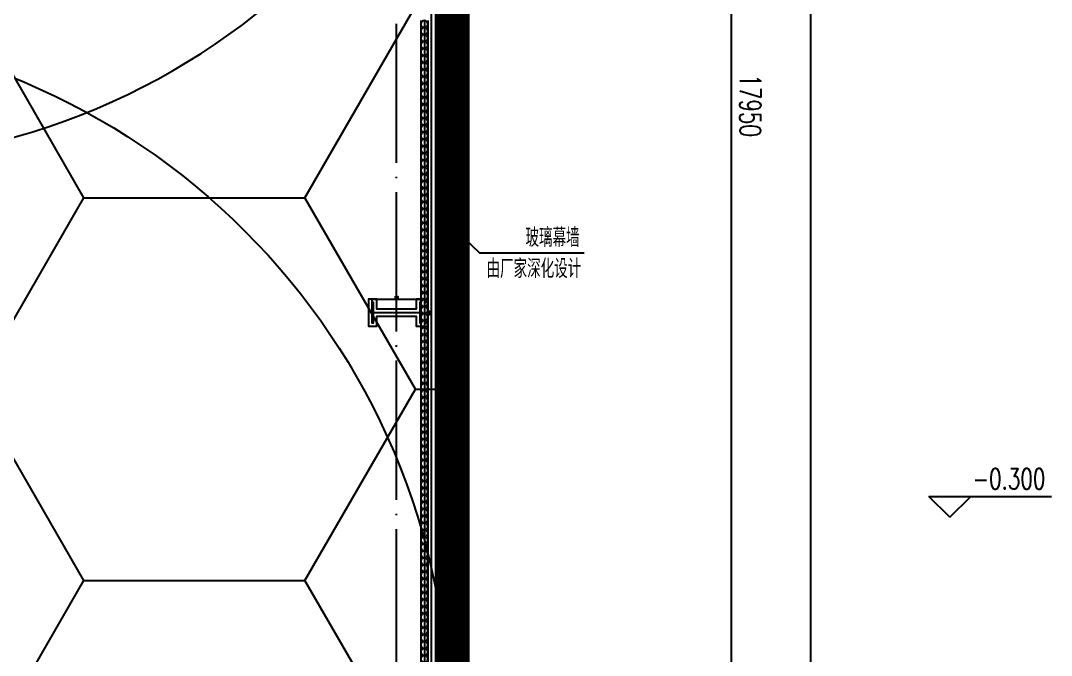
# Model space of a CAD drawing. Extents: x -821772 to -21949, y 506164 to 1049594.
# Drawn here: x -134257 to -119443, y 603845 to 612966 of the extents above; entities that cross this region are included whole.
import ezdxf
from ezdxf.xclip import XClip

# ---------------------------------------------------------------- set-up
doc = ezdxf.new("R2010")
doc.units = 0
doc.header["$LTSCALE"] = 1000
doc.header["$MEASUREMENT"] = 0
doc.header["$XCLIPFRAME"] = 2
for name, pattern in [('10平面20250807_t3$0$DASH', [0.35, 0.25, -0.1]), ('10平面20250807_t3$0$DOTE', [2.42, 2, -0.2, 0.02, -0.2]), ('DASH', [0.35, 0.25, -0.1])]:
    doc.linetypes.add(name, pattern=pattern)
doc.layers.get('Defpoints').update_dxf_attribs({"color": 210})
doc.layers.add('1-防火分区线', color=201, linetype='DASH', lineweight=50)
for name, color, linetype in [('10平面20250807_t3$0$A-AXIS-D', 8, 'Continuous'), ('10平面20250807_t3$0$A-AXIS-DOTE', 8, '10平面20250807_t3$0$DOTE'), ('10平面20250807_t3$0$A-AXIS-DP', 8, 'Continuous'), ('10平面20250807_t3$0$A-AXIS-SYMB', 8, 'Continuous'), ('10平面20250807_t3$0$A-HATCH-2', 8, 'Continuous'), ('10平面20250807_t3$0$A-HRAIL', 8, 'Continuous'), ('10平面20250807_t3$0$A-LIN-V', 8, 'Continuous'), ('10平面20250807_t3$0$A-WINDOW', 8, 'Continuous'), ('10平面20250807_t3$0$AS-COLN', 8, 'Continuous'), ('10平面20250807_t3$0$AS-WALL', 8, 'Continuous'), ('10平面20250807_t3$0$AS-结构边线层', 8, 'Continuous'), ('10平面20250807_t3$0$CURTWALL', 8, 'Continuous'), ('10平面20250807_t3$0$DIM_SYMB', 8, 'Continuous'), ('10平面20250807_t3$0$PUB_TEXT', 8, 'Continuous'), ('10平面20250807_t3$0$SB_ZF消火栓', 10, 'Continuous'), ('10平面20250807_t3$0$SB_ZF消火栓M', 10, 'Continuous'), ('10平面20250807_t3$0$建-标高', 8, 'Continuous'), ('PUB_HATCH', 8, 'Continuous')]:
    doc.layers.add(name, color=color, linetype=linetype)
doc.styles.add('10平面20250807_t3$0$_TCH_DIM', font='SIMPLEX', dxfattribs={"bigfont": 'GBCBIG'})
doc.styles.add('10平面20250807_t3$0$_TCH_DIM_T3', font='SIMPLEX', dxfattribs={"width": 0.705882, "bigfont": 'GBCBIG'})
doc.styles.add('10平面20250807_t3$0$A-DIM_T3', font='SIMPLEX', dxfattribs={"width": 0.705882, "bigfont": 'GBCBIG'})
doc.styles.add('10平面20250807_t3$0$A-STANDARD', font='SIMPLEX', dxfattribs={"bigfont": 'GBCBIG'})
doc.dimstyles.new('10平面20250807_t3$0$_TCH_ARCH&&10', dxfattribs={"dimtxt": 29.75, "dimasz": 10, "dimexe": 10, "dimexo": 10, "dimgap": 12.625, "dimtad": 1, "dimdec": 0, "dimzin": 0, "dimdsep": 46, "dimtxsty": '10平面20250807_t3$0$_TCH_DIM_T3', "dimblk": '10平面20250807_t3$0$_ArchTick', "dimcen": 0.09, "dimclrt": 7, "dimazin": 2, "dimtfac": 1, "dimtdec": 0, "dimtix": 1, "dimtmove": 2, "dimatfit": 3, "dimfxl": 0, "dimtolj": 1, "dimtzin": 0, "dimarcsym": 0})
doc.dimstyles.new('10平面20250807_t3$0$_TCH_ARCH&&100', dxfattribs={"dimtxt": 297.5, "dimasz": 100, "dimexe": 100, "dimexo": 100, "dimgap": 126.25, "dimtad": 1, "dimdec": 0, "dimzin": 0, "dimdsep": 46, "dimtxsty": '10平面20250807_t3$0$_TCH_DIM_T3', "dimblk": '10平面20250807_t3$0$_ArchTick', "dimcen": 0.09, "dimclrt": 7, "dimazin": 2, "dimtfac": 1, "dimtdec": 0, "dimtix": 1, "dimtmove": 2, "dimatfit": 3, "dimfxl": 0, "dimtolj": 1, "dimtzin": 0, "dimarcsym": 0})
doc.dimstyles.new('10平面20250807_t3$0$A-DIM&&100', dxfattribs={"dimtxt": 297.5, "dimasz": 100, "dimexe": 100, "dimexo": 100, "dimgap": 126.25, "dimtad": 1, "dimdec": 0, "dimzin": 0, "dimdsep": 46, "dimtxsty": '10平面20250807_t3$0$A-DIM_T3', "dimblk": '10平面20250807_t3$0$_ArchTick', "dimcen": 0.09, "dimclrt": 7, "dimazin": 2, "dimtfac": 1, "dimtdec": 0, "dimtix": 1, "dimtmove": 2, "dimatfit": 3, "dimfxl": 0, "dimtolj": 1, "dimtzin": 0, "dimarcsym": 0})

# ---------------------------------------------------------------- blocks, each defined once
blk = doc.blocks.new('10平面20250807_t3$0$_ArchTick')
at = {"color": 0, "linetype": 'ByBlock', "const_width": 0.4}
blk.add_lwpolyline([(-0.5, -0.5), (0.5, 0.5)], dxfattribs=at)
blk = doc.blocks.new('*D9968')
at = {"layer": '10平面20250807_t3$0$A-AXIS-D', "color": 0, "lineweight": -2}
for p, q in [((95776, -184100), (96792, -184100)), ((96692, -184100), (96692, -202050)), ((95776, -202050), (96792, -202050))]:
    blk.add_line(p, q, dxfattribs=at)
at = {"layer": 'Defpoints', "color": 0}
for p in [(95676, -184100), (95676, -202050), (96692, -202050)]:
    blk.add_point(p, dxfattribs=at)
at = {"layer": '10平面20250807_t3$0$A-AXIS-D', "color": 0, "lineweight": -2, "xscale": 100, "yscale": 100, "zscale": 100}
for p, rotation in [((96692, -184100), 90), ((96692, -202050), 270)]:
    blk.add_blockref('10平面20250807_t3$0$_ArchTick', p, dxfattribs=dict(at, rotation=rotation))
at = {"layer": '10平面20250807_t3$0$A-AXIS-D', "color": 7, "insert": (96967, -193075), "char_height": 297.5, "attachment_point": 5, "rotation": 270, "style": '10平面20250807_t3$0$A-DIM_T3'}
blk.add_mtext('\\A1;17950', dxfattribs=at)
blk = doc.blocks.new('*D10047')
at = {"layer": '10平面20250807_t3$0$A-AXIS-D', "color": 0, "lineweight": -2}
for p, q in [((96036, -183400), (97932, -183400)), ((97832, -183400), (97832, -256600)), ((96036, -256600), (97932, -256600))]:
    blk.add_line(p, q, dxfattribs=at)
at = {"layer": 'Defpoints', "color": 0}
for p in [(95936, -183400), (95936, -256600), (97832, -256600)]:
    blk.add_point(p, dxfattribs=at)
at = {"layer": '10平面20250807_t3$0$A-AXIS-D', "color": 0, "lineweight": -2, "xscale": 100, "yscale": 100, "zscale": 100}
for p, rotation in [((97832, -183400), 90), ((97832, -256600), 270)]:
    blk.add_blockref('10平面20250807_t3$0$_ArchTick', p, dxfattribs=dict(at, rotation=rotation))
at = {"layer": '10平面20250807_t3$0$A-AXIS-D', "color": 7, "insert": (98107, -220000), "char_height": 297.5, "attachment_point": 5, "rotation": 270, "style": '10平面20250807_t3$0$_TCH_DIM_T3'}
blk.add_mtext('\\A1;73200', dxfattribs=at)
blk = doc.blocks.new('10平面20250807_t3$0$43243')
at = {"layer": '10平面20250807_t3$0$AS-结构边线层'}
blk.add_lwpolyline([(-155994, 548520), (-146454, 548520), (-146454, 549070), (-144354, 549070), (-144354, 548520), (-128354, 548520), (-128354, 548810), (-128054, 548810), (-128054, 561350), (-131054, 561350), (-131054, 565490), (-128054, 565490), (-128054, 594490), (-131055, 594490), (-131055, 601390), (-128054, 601390), (-128054, 621120), (-128354, 621120), (-144354, 621120), (-144354, 620570), (-146454, 620570), (-146454, 621120), (-155994, 621120)], dxfattribs=at)
blk = doc.blocks.new('*D10488')
at = {"layer": '10平面20250807_t3$0$A-AXIS-DP', "color": 0, "lineweight": -2}
for p, q in [((-195790, 766880), (-195790, 766929)), ((-195790, 766919), (-195490, 766919)), ((-195490, 766880), (-195490, 766929))]:
    blk.add_line(p, q, dxfattribs=at)
at = {"layer": 'Defpoints', "color": 0}
for p in [(-195490, 766919), (-195790, 766870), (-195490, 766870)]:
    blk.add_point(p, dxfattribs=at)
at = {"layer": '10平面20250807_t3$0$A-AXIS-DP', "color": 0, "lineweight": -2, "xscale": 10, "yscale": 10, "zscale": 10, "rotation": 180}
blk.add_blockref('10平面20250807_t3$0$_ArchTick', (-195790, 766919), dxfattribs=at)
at = {"layer": '10平面20250807_t3$0$A-AXIS-DP', "color": 0, "lineweight": -2, "xscale": 10, "yscale": 10, "zscale": 10}
blk.add_blockref('10平面20250807_t3$0$_ArchTick', (-195490, 766919), dxfattribs=at)
at = {"layer": '10平面20250807_t3$0$A-AXIS-DP', "color": 7, "insert": (-195640, 766946), "char_height": 29.8, "attachment_point": 5, "style": '10平面20250807_t3$0$_TCH_DIM_T3'}
blk.add_mtext('\\A1;300', dxfattribs=at)
blk = doc.blocks.new('*D10489')
at = {"layer": '10平面20250807_t3$0$A-AXIS-DP', "color": 0, "lineweight": -2}
for p, q in [((-195800, 766820), (-195841, 766820)), ((-195831, 766120), (-195831, 766820)), ((-195800, 766120), (-195841, 766120))]:
    blk.add_line(p, q, dxfattribs=at)
at = {"layer": 'Defpoints', "color": 0}
for p in [(-195831, 766820), (-195790, 766820), (-195790, 766120)]:
    blk.add_point(p, dxfattribs=at)
at = {"layer": '10平面20250807_t3$0$A-AXIS-DP', "color": 0, "lineweight": -2, "xscale": 10, "yscale": 10, "zscale": 10}
for p, rotation in [((-195831, 766820), 90), ((-195831, 766120), 270)]:
    blk.add_blockref('10平面20250807_t3$0$_ArchTick', p, dxfattribs=dict(at, rotation=rotation))
at = {"layer": '10平面20250807_t3$0$A-AXIS-DP', "color": 7, "insert": (-195859, 766470), "char_height": 29.8, "attachment_point": 5, "rotation": 90, "style": '10平面20250807_t3$0$_TCH_DIM_T3'}
blk.add_mtext('\\A1;700', dxfattribs=at)
blk = doc.blocks.new('10平面20250807_t3$0$99平面图例外参$0$$LinePat$圆环')
for points in [[(0, 150), (300, 150)], [(0, 0), (300, 0)], [(0, -150), (300, -150)]]:
    blk.add_lwpolyline(points)
at = {"color": 0}
blk.add_circle((150, 0), 150, dxfattribs=at)
blk = doc.blocks.new('10平面20250807_t3$0$34242343243')
at = {"layer": '10平面20250807_t3$0$A-HRAIL', "xscale": -0.3341019207554806, "yscale": 0.3333333333333333, "zscale": 0.3333333333333333, "rotation": 90}
for p in [(-128454, 612966), (-128454, 612866), (-128454, 612765), (-128454, 612665), (-128454, 612565), (-128454, 612465), (-128454, 612364), (-128454, 612264), (-128454, 612164), (-128454, 612064), (-128454, 611964), (-128454, 611863), (-128454, 611763), (-128454, 611663), (-128454, 611563), (-128454, 611462), (-128454, 611362), (-128454, 611262), (-128454, 611162), (-128454, 611061), (-128454, 610961), (-128454, 610861), (-128454, 610761), (-128454, 610661), (-128454, 610560), (-128454, 610460), (-128454, 610360), (-128454, 610260), (-128454, 610159), (-128454, 610059), (-128454, 609959), (-128454, 609859), (-128454, 609758), (-128454, 609658), (-128454, 609558), (-128454, 609458), (-128454, 609358), (-128454, 609257), (-128454, 609157), (-128454, 609057), (-128454, 608957), (-128454, 608856), (-128454, 608756), (-128454, 608656), (-128454, 608556), (-128454, 608455), (-128454, 608355), (-128454, 608255), (-128454, 608155), (-128454, 608055), (-128454, 607954), (-128454, 607854), (-128454, 607754), (-128454, 607654), (-128454, 607553), (-128454, 607453), (-128454, 607353), (-128454, 607253), (-128454, 607152), (-128454, 607052), (-128454, 606952), (-128454, 606852), (-128454, 606752), (-128454, 606651), (-128454, 606551), (-128454, 606451), (-128454, 606351), (-128454, 606250), (-128454, 606150), (-128454, 606050), (-128454, 605950), (-128454, 605849), (-128454, 605749), (-128454, 605649), (-128454, 605549), (-128454, 605449), (-128454, 605348), (-128454, 605248), (-128454, 605148), (-128454, 605048), (-128454, 604947), (-128454, 604847), (-128454, 604747), (-128454, 604647), (-128454, 604546), (-128454, 604446), (-128454, 604346), (-128454, 604246), (-128454, 604146), (-128454, 604045), (-128454, 603945), (-128454, 603845)]:
    blk.add_blockref('10平面20250807_t3$0$99平面图例外参$0$$LinePat$圆环', p, dxfattribs=at)
blk = doc.blocks.new('10平面20250807_t3$0$A$C5D961328')
at = {"layer": '10平面20250807_t3$0$A-LIN-V', "ltscale": 500}
blk.add_circle((350, 40), 10001, dxfattribs=at)
blk = doc.blocks.new('10平面20250807_t3$0$we42342343234')
at = {"layer": '10平面20250807_t3$0$SB_ZF消火栓M', "xscale": -1, "rotation": 180}
blk.add_blockref('10平面20250807_t3$0$A$C5D961328', (-137404, 620960), dxfattribs=at)
at = {"layer": '10平面20250807_t3$0$SB_ZF消火栓M', "rotation": 90}
blk.add_blockref('10平面20250807_t3$0$A$C5D961328', (-138064, 602520), dxfattribs=at)
blk = doc.blocks.new('10平面20250807_t3$0$234243242332')
at = {"layer": '10平面20250807_t3$0$SB_ZF消火栓'}
blk.add_blockref('10平面20250807_t3$0$we42342343234', (0, 0), dxfattribs=at)
blk = doc.blocks.new('10平面20250807_t3$0$dote')
at = {"layer": '10平面20250807_t3$0$A-AXIS-DOTE'}
blk.add_line((91882.2, -264080), (91882.2, 36662.3), dxfattribs=at)
at = {"layer": '10平面20250807_t3$0$A-AXIS-D'}
for base, p1, p2, dimstyle, picture, middle in [((97831.9, -256600.1), (95936.4, -183400), (95936.4, -256600.1), '10平面20250807_t3$0$_TCH_ARCH&&100', '*D10047', (98106.9, -220000)), ((96692.2, -202050), (95676.4, -184100), (95676.4, -202050), '10平面20250807_t3$0$A-DIM&&100', '*D9968', (96967.2, -193075))]:
    dim = blk.add_linear_dim(base=base, p1=p1, p2=p2, angle=270, dimstyle=dimstyle, override={"dimgap": 0}, dxfattribs=at)
    dim.commit()
    dim.dimension.update_dxf_attribs({"geometry": picture, "text_midpoint": middle, "dimtype": 129, "text_rotation": 270})
blk = doc.blocks.new('10平面20250807_t3$0$nt66')
at = {"layer": '10平面20250807_t3$0$A-HATCH-2'}
blk.add_lwpolyline([(-195840, 766870), (-195440, 766870), (-195440, 766758), (-195586, 766758), (-195586, 766182), (-195440, 766182), (-195440, 766070), (-195840, 766070), (-195840, 766182), (-195694, 766182), (-195694, 766758), (-195840, 766758)], close=True, dxfattribs=at)
at = {"layer": '10平面20250807_t3$0$AS-COLN'}
blk.add_lwpolyline([(-195790, 766820), (-195490, 766820), (-195490, 766808), (-195636, 766808), (-195636, 766132), (-195490, 766132), (-195490, 766120), (-195790, 766120), (-195790, 766132), (-195644, 766132), (-195644, 766808), (-195790, 766808)], close=True, dxfattribs=at)
at = {"layer": '10平面20250807_t3$0$A-AXIS-DP'}
for p1, p2, distance, picture, middle in [((-195790, 766870), (-195490, 766870), 48.8, '*D10488', (-195640, 766946.2)), ((-195790, 766120), (-195790, 766820), 41.2, '*D10489', (-195858.7, 766470))]:
    dim = blk.add_aligned_dim(p1=p1, p2=p2, distance=distance, dimstyle='10平面20250807_t3$0$_TCH_ARCH&&10', dxfattribs=at)
    dim.commit()
    dim.dimension.update_dxf_attribs({"geometry": picture, "text_midpoint": middle})
blk = doc.blocks.new('10平面20250807_t3$0$42343')
at = {"rotation": 270}
blk.add_blockref('10平面20250807_t3$0$nt66', (-895324, 413130), dxfattribs=at)
blk = doc.blocks.new('10平面20250807_t3')
at = {"linetype": '10平面20250807_t3$0$DASH', "ltscale": 2}
blk.add_lwpolyline([(-147254.2, 602370), (-128054.2, 602370), (-128054.2, 621119.8), (-147254.2, 621119.8)], close=True, dxfattribs=at)
at = {"layer": '10平面20250807_t3$0$A-AXIS-SYMB'}
for p, q in [((-128235.2, 610178.2), (-127660, 609630)), ((-127660, 609630), (-126160, 609630))]:
    blk.add_line(p, q, dxfattribs=at)
at = {"layer": '10平面20250807_t3$0$A-AXIS-SYMB', "const_width": 32}
blk.add_lwpolyline([(-128246.8, 610189.2, 1), (-128223.6, 610167.1, 1)], format="xyb", close=True, dxfattribs=at)
at = {"layer": '10平面20250807_t3$0$CURTWALL'}
for p, q in [((-128354.2, 620720), (-128354.2, 601540)), ((-128254.2, 620720), (-128254.2, 601540)), ((-128154.2, 620720), (-128154.2, 601540)), ((-128054.2, 620720), (-128054.2, 601540))]:
    blk.add_line(p, q, dxfattribs=at)
at = {"layer": '10平面20250807_t3$0$建-标高'}
for p, q in [((-120903, 605829.1), (-121203, 606129.1)), ((-121203, 606129.1), (-119443, 606129.1)), ((-120903, 605829.1), (-120603, 606129.1))]:
    blk.add_line(p, q, dxfattribs=at)
at = {"layer": '10平面20250807_t3$0$A-WINDOW'}
for name in ['10平面20250807_t3$0$43243', '10平面20250807_t3$0$42343']:
    blk.add_blockref(name, (0, 0), dxfattribs=at)
at = {"layer": '10平面20250807_t3$0$AS-WALL'}
blk.add_blockref('10平面20250807_t3$0$dote', (-220736.4, 804820), dxfattribs=at)
at = {"layer": '10平面20250807_t3$0$DIM_SYMB'}
blk.add_blockref('10平面20250807_t3$0$34242343243', (0, 0), dxfattribs=at)
at = {"layer": '10平面20250807_t3$0$SB_ZF消火栓', "linetype": 'Continuous'}
blk.add_blockref('10平面20250807_t3$0$234243242332', (0, 0), dxfattribs=at)
at = {"layer": '10平面20250807_t3$0$PUB_TEXT', "style": '10平面20250807_t3$0$_TCH_DIM'}
for s, p in [('玻璃幕墙', (-127000.6, 609714)), ('由厂家深化设计', (-127560.6, 609266))]:
    blk.add_text(s, height=270.07, dxfattribs=at).set_placement(p)
at = {"layer": '10平面20250807_t3$0$PUB_TEXT', "style": '10平面20250807_t3$0$A-STANDARD', "width": 0.705882}
blk.add_text('-0.300', height=297.5, dxfattribs=at).set_placement((-120573, 606234.1))

msp = doc.modelspace()

# ---------------------------------------------------------------- block references
at = {"ltscale": 100}
ref = msp.add_blockref('10平面20250807_t3', (0, 0), dxfattribs=at)
XClip(ref).set_block_clipping_path([(-386212.6353242097, 506163.79756496), (-21948.7593967821, 884998.2285294847)])

# ---------------------------------------------------------------- next in the draw order: hatches: boundary and pattern name
at = {"layer": 'PUB_HATCH', "ltscale": 5000}
h = msp.add_hatch(dxfattribs=at)
h.set_pattern_fill('HONEY', color=8, scale=2000)
h.set_pattern_definition([(0, (0, 0), (4762.5, 2749.63), [3175, -6350]), (120, (0, 0), (-4762.499, 2749.631), [3175, -6350]), (60, (0, 0), (0.0006, 5499.261), [-6350, 3175])])
h.paths.add_polyline_path([(-252854.2, 548219.9), (-252854.2, 548720), (-254254.2, 548720), (-254254.2, 548219.9), (-313754.2, 548219.9), (-313754.2, 567383.2), (-296221.3, 621420), (-254254.2, 621420), (-254254.2, 620920), (-252854.2, 620920), (-252854.2, 621420), (-200254.2, 621420), (-200254.2, 620920), (-198854.2, 620920), (-198854.2, 621420), (-146254.2, 621420), (-146254.2, 620920), (-144854.2, 620920), (-144854.2, 621420), (-128054.2, 621420), (-128054.2, 548219.9), (-144854.2, 548219.9), (-144854.2, 548720), (-146254.2, 548720), (-146254.2, 548219.9), (-198854.2, 548219.9), (-198854.2, 548720), (-200254.2, 548720), (-200254.2, 548219.9)])

# ---------------------------------------------------------------- next in the draw order: linework, layer by layer
at = {"layer": '1-防火分区线', "color": 1, "linetype": 'DASH', "ltscale": 5, "const_width": 500}
msp.add_lwpolyline([(-198854.2, 621420), (-146254.2, 621420), (-146254.2, 620920), (-144854.2, 620920), (-144854.2, 621420), (-128054.2, 621420), (-128054.2, 548219.9), (-144854.2, 548219.9), (-144854.2, 548720), (-146254.2, 548720), (-146254.2, 548219.9), (-198854.2, 548219.9)], dxfattribs=at)

doc.saveas('drawing.dxf')
